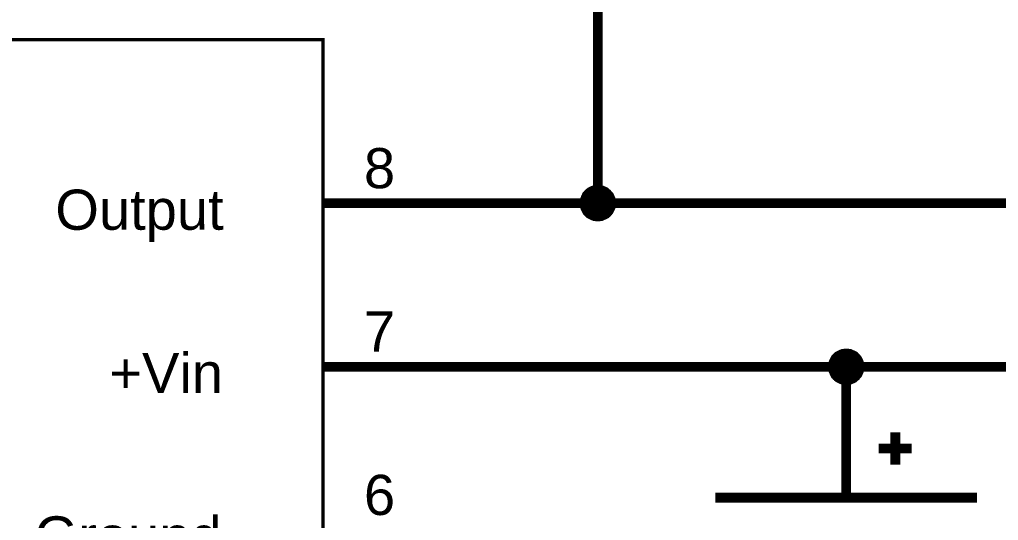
# Model space of a CAD drawing. Header units: millimetres. Extents: x 0 to 594, y 0 to 420.
# Drawn here: x 292.5 to 322.44, y 207.7 to 223.01 of the extents above; entities that cross this region are included whole.
import ezdxf

# ---------------------------------------------------------------- set-up
doc = ezdxf.new("R2010")
doc.units = ezdxf.units.MM
doc.layers.add('Sheet', color=255, linetype='Continuous')
doc.styles.get("Standard").update_dxf_attribs({"font": 'arial.ttf'})

msp = doc.modelspace()

# ---------------------------------------------------------------- linework, layer by layer
at = {"layer": 'Sheet', "color": 0}
for points, const_width in [([(310.186, 217.398), (310.186, 231.495), (297.381, 231.495)], 0.3), ([(309.678, 217.398), (309.678, 217.419), (309.678, 217.451), (309.689, 217.472), (309.689, 217.504), (309.689, 217.525), (309.7, 217.546), (309.71, 217.567), (309.721, 217.588), (309.731, 217.62), (309.742, 217.641), (309.752, 217.663), (309.763, 217.684), (309.774, 217.705), (309.795, 217.715), (309.805, 217.737), (309.827, 217.758), (309.848, 217.768), (309.858, 217.79), (309.879, 217.8), (309.901, 217.821), (309.922, 217.832), (309.943, 217.842), (309.964, 217.853), (309.985, 217.864), (310.006, 217.874), (310.038, 217.885), (310.059, 217.885), (310.081, 217.895), (310.112, 217.895), (310.133, 217.906), (310.155, 217.906), (310.186, 217.906)], 0.0991), ([(309.678, 217.398), (309.678, 217.419), (309.678, 217.451), (309.689, 217.472), (309.689, 217.504), (309.689, 217.525), (309.7, 217.546), (309.71, 217.567), (309.721, 217.588), (309.731, 217.62), (309.742, 217.641), (309.752, 217.663), (309.763, 217.684), (309.774, 217.705), (309.795, 217.715), (309.805, 217.737), (309.827, 217.758), (309.848, 217.768), (309.858, 217.79), (309.879, 217.8), (309.901, 217.821), (309.922, 217.832), (309.943, 217.842), (309.964, 217.853), (309.985, 217.864), (310.006, 217.874), (310.038, 217.885), (310.059, 217.885), (310.081, 217.895), (310.112, 217.895), (310.133, 217.906), (310.155, 217.906), (310.186, 217.906)], 0.0991), ([(309.678, 217.398), (309.678, 217.419), (309.678, 217.451), (309.689, 217.472), (309.689, 217.504), (309.689, 217.525), (309.7, 217.546), (309.71, 217.567), (309.721, 217.588), (309.731, 217.62), (309.742, 217.641), (309.752, 217.663), (309.763, 217.684), (309.774, 217.705), (309.795, 217.715), (309.805, 217.737), (309.827, 217.758), (309.848, 217.768), (309.858, 217.79), (309.879, 217.8), (309.901, 217.821), (309.922, 217.832), (309.943, 217.842), (309.964, 217.853), (309.985, 217.864), (310.006, 217.874), (310.038, 217.885), (310.059, 217.885), (310.081, 217.895), (310.112, 217.895), (310.133, 217.906), (310.155, 217.906), (310.186, 217.906)], 0.0991), ([(309.678, 217.398), (309.678, 217.419), (309.678, 217.451), (309.689, 217.472), (309.689, 217.504), (309.689, 217.525), (309.7, 217.546), (309.71, 217.567), (309.721, 217.588), (309.731, 217.62), (309.742, 217.641), (309.752, 217.663), (309.763, 217.684), (309.774, 217.705), (309.795, 217.715), (309.805, 217.737), (309.827, 217.758), (309.848, 217.768), (309.858, 217.79), (309.879, 217.8), (309.901, 217.821), (309.922, 217.832), (309.943, 217.842), (309.964, 217.853), (309.985, 217.864), (310.006, 217.874), (310.038, 217.885), (310.059, 217.885), (310.081, 217.895), (310.112, 217.895), (310.133, 217.906), (310.155, 217.906), (310.186, 217.906)], 0.0991), ([(309.678, 217.398), (309.678, 217.419), (309.678, 217.451), (309.689, 217.472), (309.689, 217.504), (309.689, 217.525), (309.7, 217.546), (309.71, 217.567), (309.721, 217.588), (309.731, 217.62), (309.742, 217.641), (309.752, 217.663), (309.763, 217.684), (309.774, 217.705), (309.795, 217.715), (309.805, 217.737), (309.827, 217.758), (309.848, 217.768), (309.858, 217.79), (309.879, 217.8), (309.901, 217.821), (309.922, 217.832), (309.943, 217.842), (309.964, 217.853), (309.985, 217.864), (310.006, 217.874), (310.038, 217.885), (310.059, 217.885), (310.081, 217.895), (310.112, 217.895), (310.133, 217.906), (310.155, 217.906), (310.186, 217.906)], 0.0991), ([(309.678, 217.398), (309.678, 217.419), (309.678, 217.451), (309.689, 217.472), (309.689, 217.504), (309.689, 217.525), (309.7, 217.546), (309.71, 217.567), (309.721, 217.588), (309.731, 217.62), (309.742, 217.641), (309.752, 217.663), (309.763, 217.684), (309.774, 217.705), (309.795, 217.715), (309.805, 217.737), (309.827, 217.758), (309.848, 217.768), (309.858, 217.79), (309.879, 217.8), (309.901, 217.821), (309.922, 217.832), (309.943, 217.842), (309.964, 217.853), (309.985, 217.864), (310.006, 217.874), (310.038, 217.885), (310.059, 217.885), (310.081, 217.895), (310.112, 217.895), (310.133, 217.906), (310.155, 217.906), (310.186, 217.906)], 0.0991), ([(309.678, 217.398), (309.678, 217.419), (309.678, 217.451), (309.689, 217.472), (309.689, 217.504), (309.689, 217.525), (309.7, 217.546), (309.71, 217.567), (309.721, 217.588), (309.731, 217.62), (309.742, 217.641), (309.752, 217.663), (309.763, 217.684), (309.774, 217.705), (309.795, 217.715), (309.805, 217.737), (309.827, 217.758), (309.848, 217.768), (309.858, 217.79), (309.879, 217.8), (309.901, 217.821), (309.922, 217.832), (309.943, 217.842), (309.964, 217.853), (309.985, 217.864), (310.006, 217.874), (310.038, 217.885), (310.059, 217.885), (310.081, 217.895), (310.112, 217.895), (310.133, 217.906), (310.155, 217.906), (310.186, 217.906)], 0.0991), ([(309.678, 217.398), (309.678, 217.419), (309.678, 217.451), (309.689, 217.472), (309.689, 217.504), (309.689, 217.525), (309.7, 217.546), (309.71, 217.567), (309.721, 217.588), (309.731, 217.62), (309.742, 217.641), (309.752, 217.663), (309.763, 217.684), (309.774, 217.705), (309.795, 217.715), (309.805, 217.737), (309.827, 217.758), (309.848, 217.768), (309.858, 217.79), (309.879, 217.8), (309.901, 217.821), (309.922, 217.832), (309.943, 217.842), (309.964, 217.853), (309.985, 217.864), (310.006, 217.874), (310.038, 217.885), (310.059, 217.885), (310.081, 217.895), (310.112, 217.895), (310.133, 217.906), (310.155, 217.906), (310.186, 217.906)], 0.0991), ([(310.186, 217.906), (310.186, 217.906)], 0.0991), ([(310.186, 217.906), (310.208, 217.906), (310.239, 217.906), (310.26, 217.895), (310.292, 217.895), (310.313, 217.885), (310.335, 217.885), (310.356, 217.874), (310.377, 217.864), (310.409, 217.853), (310.43, 217.842), (310.451, 217.832), (310.472, 217.821), (310.493, 217.8), (310.504, 217.79), (310.525, 217.768), (310.546, 217.758), (310.557, 217.737), (310.578, 217.715), (310.589, 217.705), (310.61, 217.684), (310.62, 217.663), (310.631, 217.641), (310.641, 217.62), (310.652, 217.588), (310.663, 217.567), (310.673, 217.546), (310.673, 217.525), (310.684, 217.504), (310.684, 217.472), (310.694, 217.451), (310.694, 217.419), (310.694, 217.398)], 0.0991), ([(310.186, 217.906), (310.186, 217.906)], 0.0991), ([(310.186, 217.906), (310.208, 217.906), (310.239, 217.906), (310.26, 217.895), (310.292, 217.895), (310.313, 217.885), (310.335, 217.885), (310.356, 217.874), (310.377, 217.864), (310.409, 217.853), (310.43, 217.842), (310.451, 217.832), (310.472, 217.821), (310.493, 217.8), (310.504, 217.79), (310.525, 217.768), (310.546, 217.758), (310.557, 217.737), (310.578, 217.715), (310.589, 217.705), (310.61, 217.684), (310.62, 217.663), (310.631, 217.641), (310.641, 217.62), (310.652, 217.588), (310.663, 217.567), (310.673, 217.546), (310.673, 217.525), (310.684, 217.504), (310.684, 217.472), (310.694, 217.451), (310.694, 217.419), (310.694, 217.398)], 0.0991), ([(310.186, 217.906), (310.186, 217.906)], 0.0991), ([(310.186, 217.906), (310.208, 217.906), (310.239, 217.906), (310.26, 217.895), (310.292, 217.895), (310.313, 217.885), (310.335, 217.885), (310.356, 217.874), (310.377, 217.864), (310.409, 217.853), (310.43, 217.842), (310.451, 217.832), (310.472, 217.821), (310.493, 217.8), (310.504, 217.79), (310.525, 217.768), (310.546, 217.758), (310.557, 217.737), (310.578, 217.715), (310.589, 217.705), (310.61, 217.684), (310.62, 217.663), (310.631, 217.641), (310.641, 217.62), (310.652, 217.588), (310.663, 217.567), (310.673, 217.546), (310.673, 217.525), (310.684, 217.504), (310.684, 217.472), (310.694, 217.451), (310.694, 217.419), (310.694, 217.398)], 0.0991), ([(310.186, 217.906), (310.186, 217.906)], 0.0991), ([(310.186, 217.906), (310.208, 217.906), (310.239, 217.906), (310.26, 217.895), (310.292, 217.895), (310.313, 217.885), (310.335, 217.885), (310.356, 217.874), (310.377, 217.864), (310.409, 217.853), (310.43, 217.842), (310.451, 217.832), (310.472, 217.821), (310.493, 217.8), (310.504, 217.79), (310.525, 217.768), (310.546, 217.758), (310.557, 217.737), (310.578, 217.715), (310.589, 217.705), (310.61, 217.684), (310.62, 217.663), (310.631, 217.641), (310.641, 217.62), (310.652, 217.588), (310.663, 217.567), (310.673, 217.546), (310.673, 217.525), (310.684, 217.504), (310.684, 217.472), (310.694, 217.451), (310.694, 217.419), (310.694, 217.398)], 0.0991), ([(310.186, 217.906), (310.186, 217.906)], 0.0991), ([(310.186, 217.906), (310.208, 217.906), (310.239, 217.906), (310.26, 217.895), (310.292, 217.895), (310.313, 217.885), (310.335, 217.885), (310.356, 217.874), (310.377, 217.864), (310.409, 217.853), (310.43, 217.842), (310.451, 217.832), (310.472, 217.821), (310.493, 217.8), (310.504, 217.79), (310.525, 217.768), (310.546, 217.758), (310.557, 217.737), (310.578, 217.715), (310.589, 217.705), (310.61, 217.684), (310.62, 217.663), (310.631, 217.641), (310.641, 217.62), (310.652, 217.588), (310.663, 217.567), (310.673, 217.546), (310.673, 217.525), (310.684, 217.504), (310.684, 217.472), (310.694, 217.451), (310.694, 217.419), (310.694, 217.398)], 0.0991), ([(310.186, 217.906), (310.186, 217.906)], 0.0991), ([(310.186, 217.906), (310.208, 217.906), (310.239, 217.906), (310.26, 217.895), (310.292, 217.895), (310.313, 217.885), (310.335, 217.885), (310.356, 217.874), (310.377, 217.864), (310.409, 217.853), (310.43, 217.842), (310.451, 217.832), (310.472, 217.821), (310.493, 217.8), (310.504, 217.79), (310.525, 217.768), (310.546, 217.758), (310.557, 217.737), (310.578, 217.715), (310.589, 217.705), (310.61, 217.684), (310.62, 217.663), (310.631, 217.641), (310.641, 217.62), (310.652, 217.588), (310.663, 217.567), (310.673, 217.546), (310.673, 217.525), (310.684, 217.504), (310.684, 217.472), (310.694, 217.451), (310.694, 217.419), (310.694, 217.398)], 0.0991), ([(310.186, 217.906), (310.186, 217.906)], 0.0991), ([(310.186, 217.906), (310.208, 217.906), (310.239, 217.906), (310.26, 217.895), (310.292, 217.895), (310.313, 217.885), (310.335, 217.885), (310.356, 217.874), (310.377, 217.864), (310.409, 217.853), (310.43, 217.842), (310.451, 217.832), (310.472, 217.821), (310.493, 217.8), (310.504, 217.79), (310.525, 217.768), (310.546, 217.758), (310.557, 217.737), (310.578, 217.715), (310.589, 217.705), (310.61, 217.684), (310.62, 217.663), (310.631, 217.641), (310.641, 217.62), (310.652, 217.588), (310.663, 217.567), (310.673, 217.546), (310.673, 217.525), (310.684, 217.504), (310.684, 217.472), (310.694, 217.451), (310.694, 217.419), (310.694, 217.398)], 0.0991), ([(310.186, 217.906), (310.186, 217.906)], 0.0991), ([(310.186, 217.906), (310.208, 217.906), (310.239, 217.906), (310.26, 217.895), (310.292, 217.895), (310.313, 217.885), (310.335, 217.885), (310.356, 217.874), (310.377, 217.864), (310.409, 217.853), (310.43, 217.842), (310.451, 217.832), (310.472, 217.821), (310.493, 217.8), (310.504, 217.79), (310.525, 217.768), (310.546, 217.758), (310.557, 217.737), (310.578, 217.715), (310.589, 217.705), (310.61, 217.684), (310.62, 217.663), (310.631, 217.641), (310.641, 217.62), (310.652, 217.588), (310.663, 217.567), (310.673, 217.546), (310.673, 217.525), (310.684, 217.504), (310.684, 217.472), (310.694, 217.451), (310.694, 217.419), (310.694, 217.398)], 0.0991), ([(301.783, 217.398), (306.779, 217.398)], 0.3), ([(306.779, 217.398), (310.186, 217.398), (323.785, 217.398)], 0.3), ([(310.186, 216.89), (310.155, 216.89), (310.133, 216.89), (310.112, 216.901), (310.081, 216.901), (310.059, 216.901), (310.038, 216.911), (310.006, 216.922), (309.985, 216.932), (309.964, 216.943), (309.943, 216.953), (309.922, 216.964), (309.901, 216.975), (309.879, 216.985), (309.858, 217.006), (309.848, 217.017), (309.827, 217.038), (309.805, 217.059), (309.795, 217.07), (309.774, 217.091), (309.763, 217.112), (309.752, 217.133), (309.742, 217.155), (309.731, 217.176), (309.721, 217.197), (309.71, 217.218), (309.7, 217.25), (309.689, 217.271), (309.689, 217.292), (309.689, 217.324), (309.678, 217.345), (309.678, 217.366), (309.678, 217.398)], 0.0991), ([(309.678, 217.398), (309.678, 217.398)], 0.0991), ([(310.186, 216.89), (310.155, 216.89), (310.133, 216.89), (310.112, 216.901), (310.081, 216.901), (310.059, 216.901), (310.038, 216.911), (310.006, 216.922), (309.985, 216.932), (309.964, 216.943), (309.943, 216.953), (309.922, 216.964), (309.901, 216.975), (309.879, 216.985), (309.858, 217.006), (309.848, 217.017), (309.827, 217.038), (309.805, 217.059), (309.795, 217.07), (309.774, 217.091), (309.763, 217.112), (309.752, 217.133), (309.742, 217.155), (309.731, 217.176), (309.721, 217.197), (309.71, 217.218), (309.7, 217.25), (309.689, 217.271), (309.689, 217.292), (309.689, 217.324), (309.678, 217.345), (309.678, 217.366), (309.678, 217.398)], 0.0991), ([(309.678, 217.398), (309.678, 217.398)], 0.0991), ([(310.186, 216.89), (310.155, 216.89), (310.133, 216.89), (310.112, 216.901), (310.081, 216.901), (310.059, 216.901), (310.038, 216.911), (310.006, 216.922), (309.985, 216.932), (309.964, 216.943), (309.943, 216.953), (309.922, 216.964), (309.901, 216.975), (309.879, 216.985), (309.858, 217.006), (309.848, 217.017), (309.827, 217.038), (309.805, 217.059), (309.795, 217.07), (309.774, 217.091), (309.763, 217.112), (309.752, 217.133), (309.742, 217.155), (309.731, 217.176), (309.721, 217.197), (309.71, 217.218), (309.7, 217.25), (309.689, 217.271), (309.689, 217.292), (309.689, 217.324), (309.678, 217.345), (309.678, 217.366), (309.678, 217.398)], 0.0991), ([(309.678, 217.398), (309.678, 217.398)], 0.0991), ([(310.186, 216.89), (310.155, 216.89), (310.133, 216.89), (310.112, 216.901), (310.081, 216.901), (310.059, 216.901), (310.038, 216.911), (310.006, 216.922), (309.985, 216.932), (309.964, 216.943), (309.943, 216.953), (309.922, 216.964), (309.901, 216.975), (309.879, 216.985), (309.858, 217.006), (309.848, 217.017), (309.827, 217.038), (309.805, 217.059), (309.795, 217.07), (309.774, 217.091), (309.763, 217.112), (309.752, 217.133), (309.742, 217.155), (309.731, 217.176), (309.721, 217.197), (309.71, 217.218), (309.7, 217.25), (309.689, 217.271), (309.689, 217.292), (309.689, 217.324), (309.678, 217.345), (309.678, 217.366), (309.678, 217.398)], 0.0991), ([(309.678, 217.398), (309.678, 217.398)], 0.0991), ([(310.186, 216.89), (310.155, 216.89), (310.133, 216.89), (310.112, 216.901), (310.081, 216.901), (310.059, 216.901), (310.038, 216.911), (310.006, 216.922), (309.985, 216.932), (309.964, 216.943), (309.943, 216.953), (309.922, 216.964), (309.901, 216.975), (309.879, 216.985), (309.858, 217.006), (309.848, 217.017), (309.827, 217.038), (309.805, 217.059), (309.795, 217.07), (309.774, 217.091), (309.763, 217.112), (309.752, 217.133), (309.742, 217.155), (309.731, 217.176), (309.721, 217.197), (309.71, 217.218), (309.7, 217.25), (309.689, 217.271), (309.689, 217.292), (309.689, 217.324), (309.678, 217.345), (309.678, 217.366), (309.678, 217.398)], 0.0991), ([(309.678, 217.398), (309.678, 217.398)], 0.0991), ([(310.186, 216.89), (310.155, 216.89), (310.133, 216.89), (310.112, 216.901), (310.081, 216.901), (310.059, 216.901), (310.038, 216.911), (310.006, 216.922), (309.985, 216.932), (309.964, 216.943), (309.943, 216.953), (309.922, 216.964), (309.901, 216.975), (309.879, 216.985), (309.858, 217.006), (309.848, 217.017), (309.827, 217.038), (309.805, 217.059), (309.795, 217.07), (309.774, 217.091), (309.763, 217.112), (309.752, 217.133), (309.742, 217.155), (309.731, 217.176), (309.721, 217.197), (309.71, 217.218), (309.7, 217.25), (309.689, 217.271), (309.689, 217.292), (309.689, 217.324), (309.678, 217.345), (309.678, 217.366), (309.678, 217.398)], 0.0991), ([(309.678, 217.398), (309.678, 217.398)], 0.0991), ([(310.186, 216.89), (310.155, 216.89), (310.133, 216.89), (310.112, 216.901), (310.081, 216.901), (310.059, 216.901), (310.038, 216.911), (310.006, 216.922), (309.985, 216.932), (309.964, 216.943), (309.943, 216.953), (309.922, 216.964), (309.901, 216.975), (309.879, 216.985), (309.858, 217.006), (309.848, 217.017), (309.827, 217.038), (309.805, 217.059), (309.795, 217.07), (309.774, 217.091), (309.763, 217.112), (309.752, 217.133), (309.742, 217.155), (309.731, 217.176), (309.721, 217.197), (309.71, 217.218), (309.7, 217.25), (309.689, 217.271), (309.689, 217.292), (309.689, 217.324), (309.678, 217.345), (309.678, 217.366), (309.678, 217.398)], 0.0991), ([(309.678, 217.398), (309.678, 217.398)], 0.0991), ([(310.186, 216.89), (310.155, 216.89), (310.133, 216.89), (310.112, 216.901), (310.081, 216.901), (310.059, 216.901), (310.038, 216.911), (310.006, 216.922), (309.985, 216.932), (309.964, 216.943), (309.943, 216.953), (309.922, 216.964), (309.901, 216.975), (309.879, 216.985), (309.858, 217.006), (309.848, 217.017), (309.827, 217.038), (309.805, 217.059), (309.795, 217.07), (309.774, 217.091), (309.763, 217.112), (309.752, 217.133), (309.742, 217.155), (309.731, 217.176), (309.721, 217.197), (309.71, 217.218), (309.7, 217.25), (309.689, 217.271), (309.689, 217.292), (309.689, 217.324), (309.678, 217.345), (309.678, 217.366), (309.678, 217.398)], 0.0991), ([(309.678, 217.398), (309.678, 217.398)], 0.0991), ([(310.694, 217.398), (310.694, 217.366), (310.694, 217.345), (310.684, 217.324), (310.684, 217.292), (310.673, 217.271), (310.673, 217.25), (310.663, 217.218), (310.652, 217.197), (310.641, 217.176), (310.631, 217.155), (310.62, 217.133), (310.61, 217.112), (310.589, 217.091), (310.578, 217.07), (310.557, 217.059), (310.546, 217.038), (310.525, 217.017), (310.504, 217.006), (310.493, 216.985), (310.472, 216.975), (310.451, 216.964), (310.43, 216.953), (310.409, 216.943), (310.377, 216.932), (310.356, 216.922), (310.335, 216.911), (310.313, 216.901), (310.292, 216.901), (310.26, 216.901), (310.239, 216.89), (310.208, 216.89), (310.186, 216.89)], 0.0991), ([(310.694, 217.398), (310.694, 217.366), (310.694, 217.345), (310.684, 217.324), (310.684, 217.292), (310.673, 217.271), (310.673, 217.25), (310.663, 217.218), (310.652, 217.197), (310.641, 217.176), (310.631, 217.155), (310.62, 217.133), (310.61, 217.112), (310.589, 217.091), (310.578, 217.07), (310.557, 217.059), (310.546, 217.038), (310.525, 217.017), (310.504, 217.006), (310.493, 216.985), (310.472, 216.975), (310.451, 216.964), (310.43, 216.953), (310.409, 216.943), (310.377, 216.932), (310.356, 216.922), (310.335, 216.911), (310.313, 216.901), (310.292, 216.901), (310.26, 216.901), (310.239, 216.89), (310.208, 216.89), (310.186, 216.89)], 0.0991), ([(310.694, 217.398), (310.694, 217.366), (310.694, 217.345), (310.684, 217.324), (310.684, 217.292), (310.673, 217.271), (310.673, 217.25), (310.663, 217.218), (310.652, 217.197), (310.641, 217.176), (310.631, 217.155), (310.62, 217.133), (310.61, 217.112), (310.589, 217.091), (310.578, 217.07), (310.557, 217.059), (310.546, 217.038), (310.525, 217.017), (310.504, 217.006), (310.493, 216.985), (310.472, 216.975), (310.451, 216.964), (310.43, 216.953), (310.409, 216.943), (310.377, 216.932), (310.356, 216.922), (310.335, 216.911), (310.313, 216.901), (310.292, 216.901), (310.26, 216.901), (310.239, 216.89), (310.208, 216.89), (310.186, 216.89)], 0.0991), ([(310.694, 217.398), (310.694, 217.366), (310.694, 217.345), (310.684, 217.324), (310.684, 217.292), (310.673, 217.271), (310.673, 217.25), (310.663, 217.218), (310.652, 217.197), (310.641, 217.176), (310.631, 217.155), (310.62, 217.133), (310.61, 217.112), (310.589, 217.091), (310.578, 217.07), (310.557, 217.059), (310.546, 217.038), (310.525, 217.017), (310.504, 217.006), (310.493, 216.985), (310.472, 216.975), (310.451, 216.964), (310.43, 216.953), (310.409, 216.943), (310.377, 216.932), (310.356, 216.922), (310.335, 216.911), (310.313, 216.901), (310.292, 216.901), (310.26, 216.901), (310.239, 216.89), (310.208, 216.89), (310.186, 216.89)], 0.0991), ([(310.694, 217.398), (310.694, 217.366), (310.694, 217.345), (310.684, 217.324), (310.684, 217.292), (310.673, 217.271), (310.673, 217.25), (310.663, 217.218), (310.652, 217.197), (310.641, 217.176), (310.631, 217.155), (310.62, 217.133), (310.61, 217.112), (310.589, 217.091), (310.578, 217.07), (310.557, 217.059), (310.546, 217.038), (310.525, 217.017), (310.504, 217.006), (310.493, 216.985), (310.472, 216.975), (310.451, 216.964), (310.43, 216.953), (310.409, 216.943), (310.377, 216.932), (310.356, 216.922), (310.335, 216.911), (310.313, 216.901), (310.292, 216.901), (310.26, 216.901), (310.239, 216.89), (310.208, 216.89), (310.186, 216.89)], 0.0991), ([(310.694, 217.398), (310.694, 217.366), (310.694, 217.345), (310.684, 217.324), (310.684, 217.292), (310.673, 217.271), (310.673, 217.25), (310.663, 217.218), (310.652, 217.197), (310.641, 217.176), (310.631, 217.155), (310.62, 217.133), (310.61, 217.112), (310.589, 217.091), (310.578, 217.07), (310.557, 217.059), (310.546, 217.038), (310.525, 217.017), (310.504, 217.006), (310.493, 216.985), (310.472, 216.975), (310.451, 216.964), (310.43, 216.953), (310.409, 216.943), (310.377, 216.932), (310.356, 216.922), (310.335, 216.911), (310.313, 216.901), (310.292, 216.901), (310.26, 216.901), (310.239, 216.89), (310.208, 216.89), (310.186, 216.89)], 0.0991), ([(310.694, 217.398), (310.694, 217.366), (310.694, 217.345), (310.684, 217.324), (310.684, 217.292), (310.673, 217.271), (310.673, 217.25), (310.663, 217.218), (310.652, 217.197), (310.641, 217.176), (310.631, 217.155), (310.62, 217.133), (310.61, 217.112), (310.589, 217.091), (310.578, 217.07), (310.557, 217.059), (310.546, 217.038), (310.525, 217.017), (310.504, 217.006), (310.493, 216.985), (310.472, 216.975), (310.451, 216.964), (310.43, 216.953), (310.409, 216.943), (310.377, 216.932), (310.356, 216.922), (310.335, 216.911), (310.313, 216.901), (310.292, 216.901), (310.26, 216.901), (310.239, 216.89), (310.208, 216.89), (310.186, 216.89)], 0.0991), ([(310.694, 217.398), (310.694, 217.366), (310.694, 217.345), (310.684, 217.324), (310.684, 217.292), (310.673, 217.271), (310.673, 217.25), (310.663, 217.218), (310.652, 217.197), (310.641, 217.176), (310.631, 217.155), (310.62, 217.133), (310.61, 217.112), (310.589, 217.091), (310.578, 217.07), (310.557, 217.059), (310.546, 217.038), (310.525, 217.017), (310.504, 217.006), (310.493, 216.985), (310.472, 216.975), (310.451, 216.964), (310.43, 216.953), (310.409, 216.943), (310.377, 216.932), (310.356, 216.922), (310.335, 216.911), (310.313, 216.901), (310.292, 216.901), (310.26, 216.901), (310.239, 216.89), (310.208, 216.89), (310.186, 216.89)], 0.0991), ([(310.694, 217.398), (310.694, 217.398), (310.694, 217.398), (310.694, 217.398), (310.694, 217.398), (310.694, 217.398), (310.694, 217.398), (310.694, 217.398), (310.694, 217.398), (310.694, 217.398), (310.694, 217.398), (310.694, 217.398), (310.694, 217.398), (310.694, 217.398), (310.694, 217.398), (310.694, 217.398), (310.694, 217.398), (310.694, 217.398), (310.694, 217.398), (310.694, 217.398), (310.694, 217.398), (310.694, 217.398), (310.694, 217.398), (310.694, 217.398), (310.694, 217.398), (310.694, 217.398), (310.694, 217.398), (310.694, 217.398), (310.694, 217.398), (310.694, 217.398), (310.694, 217.398), (310.694, 217.398), (310.694, 217.398)], 0.0991), ([(310.694, 217.398), (310.694, 217.398)], 0.0991), ([(310.694, 217.398), (310.694, 217.398), (310.694, 217.398), (310.694, 217.398), (310.694, 217.398), (310.694, 217.398), (310.694, 217.398), (310.694, 217.398), (310.694, 217.398), (310.694, 217.398), (310.694, 217.398), (310.694, 217.398), (310.694, 217.398), (310.694, 217.398), (310.694, 217.398), (310.694, 217.398), (310.694, 217.398), (310.694, 217.398), (310.694, 217.398), (310.694, 217.398), (310.694, 217.398), (310.694, 217.398), (310.694, 217.398), (310.694, 217.398), (310.694, 217.398), (310.694, 217.398), (310.694, 217.398), (310.694, 217.398), (310.694, 217.398), (310.694, 217.398), (310.694, 217.398), (310.694, 217.398), (310.694, 217.398)], 0.0991), ([(310.694, 217.398), (310.694, 217.398)], 0.0991), ([(310.694, 217.398), (310.694, 217.398), (310.694, 217.398), (310.694, 217.398), (310.694, 217.398), (310.694, 217.398), (310.694, 217.398), (310.694, 217.398), (310.694, 217.398), (310.694, 217.398), (310.694, 217.398), (310.694, 217.398), (310.694, 217.398), (310.694, 217.398), (310.694, 217.398), (310.694, 217.398), (310.694, 217.398), (310.694, 217.398), (310.694, 217.398), (310.694, 217.398), (310.694, 217.398), (310.694, 217.398), (310.694, 217.398), (310.694, 217.398), (310.694, 217.398), (310.694, 217.398), (310.694, 217.398), (310.694, 217.398), (310.694, 217.398), (310.694, 217.398), (310.694, 217.398), (310.694, 217.398), (310.694, 217.398)], 0.0991), ([(310.694, 217.398), (310.694, 217.398)], 0.0991), ([(310.694, 217.398), (310.694, 217.398), (310.694, 217.398), (310.694, 217.398), (310.694, 217.398), (310.694, 217.398), (310.694, 217.398), (310.694, 217.398), (310.694, 217.398), (310.694, 217.398), (310.694, 217.398), (310.694, 217.398), (310.694, 217.398), (310.694, 217.398), (310.694, 217.398), (310.694, 217.398), (310.694, 217.398), (310.694, 217.398), (310.694, 217.398), (310.694, 217.398), (310.694, 217.398), (310.694, 217.398), (310.694, 217.398), (310.694, 217.398), (310.694, 217.398), (310.694, 217.398), (310.694, 217.398), (310.694, 217.398), (310.694, 217.398), (310.694, 217.398), (310.694, 217.398), (310.694, 217.398), (310.694, 217.398)], 0.0991), ([(310.694, 217.398), (310.694, 217.398)], 0.0991), ([(310.694, 217.398), (310.694, 217.398), (310.694, 217.398), (310.694, 217.398), (310.694, 217.398), (310.694, 217.398), (310.694, 217.398), (310.694, 217.398), (310.694, 217.398), (310.694, 217.398), (310.694, 217.398), (310.694, 217.398), (310.694, 217.398), (310.694, 217.398), (310.694, 217.398), (310.694, 217.398), (310.694, 217.398), (310.694, 217.398), (310.694, 217.398), (310.694, 217.398), (310.694, 217.398), (310.694, 217.398), (310.694, 217.398), (310.694, 217.398), (310.694, 217.398), (310.694, 217.398), (310.694, 217.398), (310.694, 217.398), (310.694, 217.398), (310.694, 217.398), (310.694, 217.398), (310.694, 217.398), (310.694, 217.398)], 0.0991), ([(310.694, 217.398), (310.694, 217.398)], 0.0991), ([(310.694, 217.398), (310.694, 217.398), (310.694, 217.398), (310.694, 217.398), (310.694, 217.398), (310.694, 217.398), (310.694, 217.398), (310.694, 217.398), (310.694, 217.398), (310.694, 217.398), (310.694, 217.398), (310.694, 217.398), (310.694, 217.398), (310.694, 217.398), (310.694, 217.398), (310.694, 217.398), (310.694, 217.398), (310.694, 217.398), (310.694, 217.398), (310.694, 217.398), (310.694, 217.398), (310.694, 217.398), (310.694, 217.398), (310.694, 217.398), (310.694, 217.398), (310.694, 217.398), (310.694, 217.398), (310.694, 217.398), (310.694, 217.398), (310.694, 217.398), (310.694, 217.398), (310.694, 217.398), (310.694, 217.398)], 0.0991), ([(310.694, 217.398), (310.694, 217.398)], 0.0991), ([(310.694, 217.398), (310.694, 217.398), (310.694, 217.398), (310.694, 217.398), (310.694, 217.398), (310.694, 217.398), (310.694, 217.398), (310.694, 217.398), (310.694, 217.398), (310.694, 217.398), (310.694, 217.398), (310.694, 217.398), (310.694, 217.398), (310.694, 217.398), (310.694, 217.398), (310.694, 217.398), (310.694, 217.398), (310.694, 217.398), (310.694, 217.398), (310.694, 217.398), (310.694, 217.398), (310.694, 217.398), (310.694, 217.398), (310.694, 217.398), (310.694, 217.398), (310.694, 217.398), (310.694, 217.398), (310.694, 217.398), (310.694, 217.398), (310.694, 217.398), (310.694, 217.398), (310.694, 217.398), (310.694, 217.398)], 0.0991), ([(310.694, 217.398), (310.694, 217.398)], 0.0991), ([(310.694, 217.398), (310.694, 217.398), (310.694, 217.398), (310.694, 217.398), (310.694, 217.398), (310.694, 217.398), (310.694, 217.398), (310.694, 217.398), (310.694, 217.398), (310.694, 217.398), (310.694, 217.398), (310.694, 217.398), (310.694, 217.398), (310.694, 217.398), (310.694, 217.398), (310.694, 217.398), (310.694, 217.398), (310.694, 217.398), (310.694, 217.398), (310.694, 217.398), (310.694, 217.398), (310.694, 217.398), (310.694, 217.398), (310.694, 217.398), (310.694, 217.398), (310.694, 217.398), (310.694, 217.398), (310.694, 217.398), (310.694, 217.398), (310.694, 217.398), (310.694, 217.398), (310.694, 217.398), (310.694, 217.398)], 0.0991), ([(310.694, 217.398), (310.694, 217.398)], 0.0991), ([(317.277, 212.392), (317.277, 212.424), (317.277, 212.445), (317.288, 212.466), (317.288, 212.498), (317.288, 212.519), (317.298, 212.54), (317.309, 212.572), (317.319, 212.593), (317.33, 212.614), (317.34, 212.635), (317.351, 212.656), (317.362, 212.678), (317.372, 212.699), (317.393, 212.72), (317.404, 212.731), (317.425, 212.752), (317.446, 212.773), (317.457, 212.783), (317.478, 212.805), (317.499, 212.815), (317.52, 212.826), (317.542, 212.836), (317.563, 212.847), (317.584, 212.858), (317.605, 212.868), (317.637, 212.879), (317.658, 212.889), (317.679, 212.889), (317.711, 212.889), (317.732, 212.9), (317.753, 212.9), (317.785, 212.9)], 0.0991), ([(317.277, 212.392), (317.277, 212.424), (317.277, 212.445), (317.288, 212.466), (317.288, 212.498), (317.288, 212.519), (317.298, 212.54), (317.309, 212.572), (317.319, 212.593), (317.33, 212.614), (317.34, 212.635), (317.351, 212.656), (317.362, 212.678), (317.372, 212.699), (317.393, 212.72), (317.404, 212.731), (317.425, 212.752), (317.446, 212.773), (317.457, 212.783), (317.478, 212.805), (317.499, 212.815), (317.52, 212.826), (317.542, 212.836), (317.563, 212.847), (317.584, 212.858), (317.605, 212.868), (317.637, 212.879), (317.658, 212.889), (317.679, 212.889), (317.711, 212.889), (317.732, 212.9), (317.753, 212.9), (317.785, 212.9)], 0.0991), ([(317.277, 212.392), (317.277, 212.424), (317.277, 212.445), (317.288, 212.466), (317.288, 212.498), (317.288, 212.519), (317.298, 212.54), (317.309, 212.572), (317.319, 212.593), (317.33, 212.614), (317.34, 212.635), (317.351, 212.656), (317.362, 212.678), (317.372, 212.699), (317.393, 212.72), (317.404, 212.731), (317.425, 212.752), (317.446, 212.773), (317.457, 212.783), (317.478, 212.805), (317.499, 212.815), (317.52, 212.826), (317.542, 212.836), (317.563, 212.847), (317.584, 212.858), (317.605, 212.868), (317.637, 212.879), (317.658, 212.889), (317.679, 212.889), (317.711, 212.889), (317.732, 212.9), (317.753, 212.9), (317.785, 212.9)], 0.0991), ([(317.277, 212.392), (317.277, 212.424), (317.277, 212.445), (317.288, 212.466), (317.288, 212.498), (317.288, 212.519), (317.298, 212.54), (317.309, 212.572), (317.319, 212.593), (317.33, 212.614), (317.34, 212.635), (317.351, 212.656), (317.362, 212.678), (317.372, 212.699), (317.393, 212.72), (317.404, 212.731), (317.425, 212.752), (317.446, 212.773), (317.457, 212.783), (317.478, 212.805), (317.499, 212.815), (317.52, 212.826), (317.542, 212.836), (317.563, 212.847), (317.584, 212.858), (317.605, 212.868), (317.637, 212.879), (317.658, 212.889), (317.679, 212.889), (317.711, 212.889), (317.732, 212.9), (317.753, 212.9), (317.785, 212.9)], 0.0991), ([(317.277, 212.392), (317.277, 212.424), (317.277, 212.445), (317.288, 212.466), (317.288, 212.498), (317.288, 212.519), (317.298, 212.54), (317.309, 212.572), (317.319, 212.593), (317.33, 212.614), (317.34, 212.635), (317.351, 212.656), (317.362, 212.678), (317.372, 212.699), (317.393, 212.72), (317.404, 212.731), (317.425, 212.752), (317.446, 212.773), (317.457, 212.783), (317.478, 212.805), (317.499, 212.815), (317.52, 212.826), (317.542, 212.836), (317.563, 212.847), (317.584, 212.858), (317.605, 212.868), (317.637, 212.879), (317.658, 212.889), (317.679, 212.889), (317.711, 212.889), (317.732, 212.9), (317.753, 212.9), (317.785, 212.9)], 0.0991), ([(317.277, 212.392), (317.277, 212.424), (317.277, 212.445), (317.288, 212.466), (317.288, 212.498), (317.288, 212.519), (317.298, 212.54), (317.309, 212.572), (317.319, 212.593), (317.33, 212.614), (317.34, 212.635), (317.351, 212.656), (317.362, 212.678), (317.372, 212.699), (317.393, 212.72), (317.404, 212.731), (317.425, 212.752), (317.446, 212.773), (317.457, 212.783), (317.478, 212.805), (317.499, 212.815), (317.52, 212.826), (317.542, 212.836), (317.563, 212.847), (317.584, 212.858), (317.605, 212.868), (317.637, 212.879), (317.658, 212.889), (317.679, 212.889), (317.711, 212.889), (317.732, 212.9), (317.753, 212.9), (317.785, 212.9)], 0.0991), ([(317.277, 212.392), (317.277, 212.424), (317.277, 212.445), (317.288, 212.466), (317.288, 212.498), (317.288, 212.519), (317.298, 212.54), (317.309, 212.572), (317.319, 212.593), (317.33, 212.614), (317.34, 212.635), (317.351, 212.656), (317.362, 212.678), (317.372, 212.699), (317.393, 212.72), (317.404, 212.731), (317.425, 212.752), (317.446, 212.773), (317.457, 212.783), (317.478, 212.805), (317.499, 212.815), (317.52, 212.826), (317.542, 212.836), (317.563, 212.847), (317.584, 212.858), (317.605, 212.868), (317.637, 212.879), (317.658, 212.889), (317.679, 212.889), (317.711, 212.889), (317.732, 212.9), (317.753, 212.9), (317.785, 212.9)], 0.0991), ([(317.277, 212.392), (317.277, 212.424), (317.277, 212.445), (317.288, 212.466), (317.288, 212.498), (317.288, 212.519), (317.298, 212.54), (317.309, 212.572), (317.319, 212.593), (317.33, 212.614), (317.34, 212.635), (317.351, 212.656), (317.362, 212.678), (317.372, 212.699), (317.393, 212.72), (317.404, 212.731), (317.425, 212.752), (317.446, 212.773), (317.457, 212.783), (317.478, 212.805), (317.499, 212.815), (317.52, 212.826), (317.542, 212.836), (317.563, 212.847), (317.584, 212.858), (317.605, 212.868), (317.637, 212.879), (317.658, 212.889), (317.679, 212.889), (317.711, 212.889), (317.732, 212.9), (317.753, 212.9), (317.785, 212.9)], 0.0991), ([(317.785, 212.9), (317.785, 212.9)], 0.0991), ([(317.785, 212.9), (317.806, 212.9), (317.838, 212.9), (317.859, 212.889), (317.891, 212.889), (317.912, 212.889), (317.933, 212.879), (317.954, 212.868), (317.975, 212.858), (318.007, 212.847), (318.028, 212.836), (318.049, 212.826), (318.071, 212.815), (318.092, 212.805), (318.102, 212.783), (318.124, 212.773), (318.145, 212.752), (318.155, 212.731), (318.176, 212.72), (318.187, 212.699), (318.208, 212.678), (318.219, 212.656), (318.229, 212.635), (318.24, 212.614), (318.251, 212.593), (318.261, 212.572), (318.272, 212.54), (318.272, 212.519), (318.282, 212.498), (318.282, 212.466), (318.293, 212.445), (318.293, 212.424), (318.293, 212.392)], 0.0991), ([(317.785, 212.9), (317.785, 212.9)], 0.0991), ([(317.785, 212.9), (317.806, 212.9), (317.838, 212.9), (317.859, 212.889), (317.891, 212.889), (317.912, 212.889), (317.933, 212.879), (317.954, 212.868), (317.975, 212.858), (318.007, 212.847), (318.028, 212.836), (318.049, 212.826), (318.071, 212.815), (318.092, 212.805), (318.102, 212.783), (318.124, 212.773), (318.145, 212.752), (318.155, 212.731), (318.176, 212.72), (318.187, 212.699), (318.208, 212.678), (318.219, 212.656), (318.229, 212.635), (318.24, 212.614), (318.251, 212.593), (318.261, 212.572), (318.272, 212.54), (318.272, 212.519), (318.282, 212.498), (318.282, 212.466), (318.293, 212.445), (318.293, 212.424), (318.293, 212.392)], 0.0991), ([(317.785, 212.9), (317.785, 212.9)], 0.0991), ([(317.785, 212.9), (317.806, 212.9), (317.838, 212.9), (317.859, 212.889), (317.891, 212.889), (317.912, 212.889), (317.933, 212.879), (317.954, 212.868), (317.975, 212.858), (318.007, 212.847), (318.028, 212.836), (318.049, 212.826), (318.071, 212.815), (318.092, 212.805), (318.102, 212.783), (318.124, 212.773), (318.145, 212.752), (318.155, 212.731), (318.176, 212.72), (318.187, 212.699), (318.208, 212.678), (318.219, 212.656), (318.229, 212.635), (318.24, 212.614), (318.251, 212.593), (318.261, 212.572), (318.272, 212.54), (318.272, 212.519), (318.282, 212.498), (318.282, 212.466), (318.293, 212.445), (318.293, 212.424), (318.293, 212.392)], 0.0991), ([(317.785, 212.9), (317.785, 212.9)], 0.0991), ([(317.785, 212.9), (317.806, 212.9), (317.838, 212.9), (317.859, 212.889), (317.891, 212.889), (317.912, 212.889), (317.933, 212.879), (317.954, 212.868), (317.975, 212.858), (318.007, 212.847), (318.028, 212.836), (318.049, 212.826), (318.071, 212.815), (318.092, 212.805), (318.102, 212.783), (318.124, 212.773), (318.145, 212.752), (318.155, 212.731), (318.176, 212.72), (318.187, 212.699), (318.208, 212.678), (318.219, 212.656), (318.229, 212.635), (318.24, 212.614), (318.251, 212.593), (318.261, 212.572), (318.272, 212.54), (318.272, 212.519), (318.282, 212.498), (318.282, 212.466), (318.293, 212.445), (318.293, 212.424), (318.293, 212.392)], 0.0991), ([(317.785, 212.9), (317.785, 212.9)], 0.0991), ([(317.785, 212.9), (317.806, 212.9), (317.838, 212.9), (317.859, 212.889), (317.891, 212.889), (317.912, 212.889), (317.933, 212.879), (317.954, 212.868), (317.975, 212.858), (318.007, 212.847), (318.028, 212.836), (318.049, 212.826), (318.071, 212.815), (318.092, 212.805), (318.102, 212.783), (318.124, 212.773), (318.145, 212.752), (318.155, 212.731), (318.176, 212.72), (318.187, 212.699), (318.208, 212.678), (318.219, 212.656), (318.229, 212.635), (318.24, 212.614), (318.251, 212.593), (318.261, 212.572), (318.272, 212.54), (318.272, 212.519), (318.282, 212.498), (318.282, 212.466), (318.293, 212.445), (318.293, 212.424), (318.293, 212.392)], 0.0991), ([(317.785, 212.9), (317.785, 212.9)], 0.0991), ([(317.785, 212.9), (317.806, 212.9), (317.838, 212.9), (317.859, 212.889), (317.891, 212.889), (317.912, 212.889), (317.933, 212.879), (317.954, 212.868), (317.975, 212.858), (318.007, 212.847), (318.028, 212.836), (318.049, 212.826), (318.071, 212.815), (318.092, 212.805), (318.102, 212.783), (318.124, 212.773), (318.145, 212.752), (318.155, 212.731), (318.176, 212.72), (318.187, 212.699), (318.208, 212.678), (318.219, 212.656), (318.229, 212.635), (318.24, 212.614), (318.251, 212.593), (318.261, 212.572), (318.272, 212.54), (318.272, 212.519), (318.282, 212.498), (318.282, 212.466), (318.293, 212.445), (318.293, 212.424), (318.293, 212.392)], 0.0991), ([(317.785, 212.9), (317.785, 212.9)], 0.0991), ([(317.785, 212.9), (317.806, 212.9), (317.838, 212.9), (317.859, 212.889), (317.891, 212.889), (317.912, 212.889), (317.933, 212.879), (317.954, 212.868), (317.975, 212.858), (318.007, 212.847), (318.028, 212.836), (318.049, 212.826), (318.071, 212.815), (318.092, 212.805), (318.102, 212.783), (318.124, 212.773), (318.145, 212.752), (318.155, 212.731), (318.176, 212.72), (318.187, 212.699), (318.208, 212.678), (318.219, 212.656), (318.229, 212.635), (318.24, 212.614), (318.251, 212.593), (318.261, 212.572), (318.272, 212.54), (318.272, 212.519), (318.282, 212.498), (318.282, 212.466), (318.293, 212.445), (318.293, 212.424), (318.293, 212.392)], 0.0991), ([(317.785, 212.9), (317.785, 212.9)], 0.0991), ([(317.785, 212.9), (317.806, 212.9), (317.838, 212.9), (317.859, 212.889), (317.891, 212.889), (317.912, 212.889), (317.933, 212.879), (317.954, 212.868), (317.975, 212.858), (318.007, 212.847), (318.028, 212.836), (318.049, 212.826), (318.071, 212.815), (318.092, 212.805), (318.102, 212.783), (318.124, 212.773), (318.145, 212.752), (318.155, 212.731), (318.176, 212.72), (318.187, 212.699), (318.208, 212.678), (318.219, 212.656), (318.229, 212.635), (318.24, 212.614), (318.251, 212.593), (318.261, 212.572), (318.272, 212.54), (318.272, 212.519), (318.282, 212.498), (318.282, 212.466), (318.293, 212.445), (318.293, 212.424), (318.293, 212.392)], 0.0991), ([(301.783, 212.392), (306.779, 212.392)], 0.3), ([(306.779, 212.392), (306.779, 212.392), (317.785, 212.392), (317.785, 211.397)], 0.3), ([(317.785, 211.884), (317.753, 211.884), (317.732, 211.884), (317.711, 211.894), (317.679, 211.894), (317.658, 211.905), (317.637, 211.905), (317.605, 211.916), (317.584, 211.926), (317.563, 211.937), (317.542, 211.947), (317.52, 211.958), (317.499, 211.969), (317.478, 211.99), (317.457, 212), (317.446, 212.021), (317.425, 212.032), (317.404, 212.053), (317.393, 212.074), (317.372, 212.085), (317.362, 212.106), (317.351, 212.127), (317.34, 212.148), (317.33, 212.17), (317.319, 212.201), (317.309, 212.223), (317.298, 212.244), (317.288, 212.265), (317.288, 212.286), (317.288, 212.318), (317.277, 212.339), (317.277, 212.371), (317.277, 212.392)], 0.0991), ([(317.277, 212.392), (317.277, 212.392)], 0.0991), ([(317.785, 211.884), (317.753, 211.884), (317.732, 211.884), (317.711, 211.894), (317.679, 211.894), (317.658, 211.905), (317.637, 211.905), (317.605, 211.916), (317.584, 211.926), (317.563, 211.937), (317.542, 211.947), (317.52, 211.958), (317.499, 211.969), (317.478, 211.99), (317.457, 212), (317.446, 212.021), (317.425, 212.032), (317.404, 212.053), (317.393, 212.074), (317.372, 212.085), (317.362, 212.106), (317.351, 212.127), (317.34, 212.148), (317.33, 212.17), (317.319, 212.201), (317.309, 212.223), (317.298, 212.244), (317.288, 212.265), (317.288, 212.286), (317.288, 212.318), (317.277, 212.339), (317.277, 212.371), (317.277, 212.392)], 0.0991), ([(317.277, 212.392), (317.277, 212.392)], 0.0991), ([(317.785, 211.884), (317.753, 211.884), (317.732, 211.884), (317.711, 211.894), (317.679, 211.894), (317.658, 211.905), (317.637, 211.905), (317.605, 211.916), (317.584, 211.926), (317.563, 211.937), (317.542, 211.947), (317.52, 211.958), (317.499, 211.969), (317.478, 211.99), (317.457, 212), (317.446, 212.021), (317.425, 212.032), (317.404, 212.053), (317.393, 212.074), (317.372, 212.085), (317.362, 212.106), (317.351, 212.127), (317.34, 212.148), (317.33, 212.17), (317.319, 212.201), (317.309, 212.223), (317.298, 212.244), (317.288, 212.265), (317.288, 212.286), (317.288, 212.318), (317.277, 212.339), (317.277, 212.371), (317.277, 212.392)], 0.0991), ([(317.277, 212.392), (317.277, 212.392)], 0.0991), ([(317.785, 211.884), (317.753, 211.884), (317.732, 211.884), (317.711, 211.894), (317.679, 211.894), (317.658, 211.905), (317.637, 211.905), (317.605, 211.916), (317.584, 211.926), (317.563, 211.937), (317.542, 211.947), (317.52, 211.958), (317.499, 211.969), (317.478, 211.99), (317.457, 212), (317.446, 212.021), (317.425, 212.032), (317.404, 212.053), (317.393, 212.074), (317.372, 212.085), (317.362, 212.106), (317.351, 212.127), (317.34, 212.148), (317.33, 212.17), (317.319, 212.201), (317.309, 212.223), (317.298, 212.244), (317.288, 212.265), (317.288, 212.286), (317.288, 212.318), (317.277, 212.339), (317.277, 212.371), (317.277, 212.392)], 0.0991), ([(317.277, 212.392), (317.277, 212.392)], 0.0991), ([(317.785, 211.884), (317.753, 211.884), (317.732, 211.884), (317.711, 211.894), (317.679, 211.894), (317.658, 211.905), (317.637, 211.905), (317.605, 211.916), (317.584, 211.926), (317.563, 211.937), (317.542, 211.947), (317.52, 211.958), (317.499, 211.969), (317.478, 211.99), (317.457, 212), (317.446, 212.021), (317.425, 212.032), (317.404, 212.053), (317.393, 212.074), (317.372, 212.085), (317.362, 212.106), (317.351, 212.127), (317.34, 212.148), (317.33, 212.17), (317.319, 212.201), (317.309, 212.223), (317.298, 212.244), (317.288, 212.265), (317.288, 212.286), (317.288, 212.318), (317.277, 212.339), (317.277, 212.371), (317.277, 212.392)], 0.0991), ([(317.277, 212.392), (317.277, 212.392)], 0.0991), ([(317.785, 211.884), (317.753, 211.884), (317.732, 211.884), (317.711, 211.894), (317.679, 211.894), (317.658, 211.905), (317.637, 211.905), (317.605, 211.916), (317.584, 211.926), (317.563, 211.937), (317.542, 211.947), (317.52, 211.958), (317.499, 211.969), (317.478, 211.99), (317.457, 212), (317.446, 212.021), (317.425, 212.032), (317.404, 212.053), (317.393, 212.074), (317.372, 212.085), (317.362, 212.106), (317.351, 212.127), (317.34, 212.148), (317.33, 212.17), (317.319, 212.201), (317.309, 212.223), (317.298, 212.244), (317.288, 212.265), (317.288, 212.286), (317.288, 212.318), (317.277, 212.339), (317.277, 212.371), (317.277, 212.392)], 0.0991), ([(317.277, 212.392), (317.277, 212.392)], 0.0991), ([(317.785, 211.884), (317.753, 211.884), (317.732, 211.884), (317.711, 211.894), (317.679, 211.894), (317.658, 211.905), (317.637, 211.905), (317.605, 211.916), (317.584, 211.926), (317.563, 211.937), (317.542, 211.947), (317.52, 211.958), (317.499, 211.969), (317.478, 211.99), (317.457, 212), (317.446, 212.021), (317.425, 212.032), (317.404, 212.053), (317.393, 212.074), (317.372, 212.085), (317.362, 212.106), (317.351, 212.127), (317.34, 212.148), (317.33, 212.17), (317.319, 212.201), (317.309, 212.223), (317.298, 212.244), (317.288, 212.265), (317.288, 212.286), (317.288, 212.318), (317.277, 212.339), (317.277, 212.371), (317.277, 212.392)], 0.0991), ([(317.277, 212.392), (317.277, 212.392)], 0.0991), ([(317.785, 211.884), (317.753, 211.884), (317.732, 211.884), (317.711, 211.894), (317.679, 211.894), (317.658, 211.905), (317.637, 211.905), (317.605, 211.916), (317.584, 211.926), (317.563, 211.937), (317.542, 211.947), (317.52, 211.958), (317.499, 211.969), (317.478, 211.99), (317.457, 212), (317.446, 212.021), (317.425, 212.032), (317.404, 212.053), (317.393, 212.074), (317.372, 212.085), (317.362, 212.106), (317.351, 212.127), (317.34, 212.148), (317.33, 212.17), (317.319, 212.201), (317.309, 212.223), (317.298, 212.244), (317.288, 212.265), (317.288, 212.286), (317.288, 212.318), (317.277, 212.339), (317.277, 212.371), (317.277, 212.392)], 0.0991), ([(317.277, 212.392), (317.277, 212.392)], 0.0991), ([(317.785, 212.392), (335.691, 212.392), (335.691, 212.392), (349.788, 212.392)], 0.3), ([(318.293, 212.392), (318.293, 212.371), (318.293, 212.339), (318.282, 212.318), (318.282, 212.286), (318.272, 212.265), (318.272, 212.244), (318.261, 212.223), (318.251, 212.201), (318.24, 212.17), (318.229, 212.148), (318.219, 212.127), (318.208, 212.106), (318.187, 212.085), (318.176, 212.074), (318.155, 212.053), (318.145, 212.032), (318.124, 212.021), (318.102, 212), (318.092, 211.99), (318.071, 211.969), (318.049, 211.958), (318.028, 211.947), (318.007, 211.937), (317.975, 211.926), (317.954, 211.916), (317.933, 211.905), (317.912, 211.905), (317.891, 211.894), (317.859, 211.894), (317.838, 211.884), (317.806, 211.884), (317.785, 211.884)], 0.0991), ([(318.293, 212.392), (318.293, 212.371), (318.293, 212.339), (318.282, 212.318), (318.282, 212.286), (318.272, 212.265), (318.272, 212.244), (318.261, 212.223), (318.251, 212.201), (318.24, 212.17), (318.229, 212.148), (318.219, 212.127), (318.208, 212.106), (318.187, 212.085), (318.176, 212.074), (318.155, 212.053), (318.145, 212.032), (318.124, 212.021), (318.102, 212), (318.092, 211.99), (318.071, 211.969), (318.049, 211.958), (318.028, 211.947), (318.007, 211.937), (317.975, 211.926), (317.954, 211.916), (317.933, 211.905), (317.912, 211.905), (317.891, 211.894), (317.859, 211.894), (317.838, 211.884), (317.806, 211.884), (317.785, 211.884)], 0.0991), ([(318.293, 212.392), (318.293, 212.371), (318.293, 212.339), (318.282, 212.318), (318.282, 212.286), (318.272, 212.265), (318.272, 212.244), (318.261, 212.223), (318.251, 212.201), (318.24, 212.17), (318.229, 212.148), (318.219, 212.127), (318.208, 212.106), (318.187, 212.085), (318.176, 212.074), (318.155, 212.053), (318.145, 212.032), (318.124, 212.021), (318.102, 212), (318.092, 211.99), (318.071, 211.969), (318.049, 211.958), (318.028, 211.947), (318.007, 211.937), (317.975, 211.926), (317.954, 211.916), (317.933, 211.905), (317.912, 211.905), (317.891, 211.894), (317.859, 211.894), (317.838, 211.884), (317.806, 211.884), (317.785, 211.884)], 0.0991), ([(318.293, 212.392), (318.293, 212.371), (318.293, 212.339), (318.282, 212.318), (318.282, 212.286), (318.272, 212.265), (318.272, 212.244), (318.261, 212.223), (318.251, 212.201), (318.24, 212.17), (318.229, 212.148), (318.219, 212.127), (318.208, 212.106), (318.187, 212.085), (318.176, 212.074), (318.155, 212.053), (318.145, 212.032), (318.124, 212.021), (318.102, 212), (318.092, 211.99), (318.071, 211.969), (318.049, 211.958), (318.028, 211.947), (318.007, 211.937), (317.975, 211.926), (317.954, 211.916), (317.933, 211.905), (317.912, 211.905), (317.891, 211.894), (317.859, 211.894), (317.838, 211.884), (317.806, 211.884), (317.785, 211.884)], 0.0991), ([(318.293, 212.392), (318.293, 212.371), (318.293, 212.339), (318.282, 212.318), (318.282, 212.286), (318.272, 212.265), (318.272, 212.244), (318.261, 212.223), (318.251, 212.201), (318.24, 212.17), (318.229, 212.148), (318.219, 212.127), (318.208, 212.106), (318.187, 212.085), (318.176, 212.074), (318.155, 212.053), (318.145, 212.032), (318.124, 212.021), (318.102, 212), (318.092, 211.99), (318.071, 211.969), (318.049, 211.958), (318.028, 211.947), (318.007, 211.937), (317.975, 211.926), (317.954, 211.916), (317.933, 211.905), (317.912, 211.905), (317.891, 211.894), (317.859, 211.894), (317.838, 211.884), (317.806, 211.884), (317.785, 211.884)], 0.0991), ([(318.293, 212.392), (318.293, 212.371), (318.293, 212.339), (318.282, 212.318), (318.282, 212.286), (318.272, 212.265), (318.272, 212.244), (318.261, 212.223), (318.251, 212.201), (318.24, 212.17), (318.229, 212.148), (318.219, 212.127), (318.208, 212.106), (318.187, 212.085), (318.176, 212.074), (318.155, 212.053), (318.145, 212.032), (318.124, 212.021), (318.102, 212), (318.092, 211.99), (318.071, 211.969), (318.049, 211.958), (318.028, 211.947), (318.007, 211.937), (317.975, 211.926), (317.954, 211.916), (317.933, 211.905), (317.912, 211.905), (317.891, 211.894), (317.859, 211.894), (317.838, 211.884), (317.806, 211.884), (317.785, 211.884)], 0.0991), ([(318.293, 212.392), (318.293, 212.371), (318.293, 212.339), (318.282, 212.318), (318.282, 212.286), (318.272, 212.265), (318.272, 212.244), (318.261, 212.223), (318.251, 212.201), (318.24, 212.17), (318.229, 212.148), (318.219, 212.127), (318.208, 212.106), (318.187, 212.085), (318.176, 212.074), (318.155, 212.053), (318.145, 212.032), (318.124, 212.021), (318.102, 212), (318.092, 211.99), (318.071, 211.969), (318.049, 211.958), (318.028, 211.947), (318.007, 211.937), (317.975, 211.926), (317.954, 211.916), (317.933, 211.905), (317.912, 211.905), (317.891, 211.894), (317.859, 211.894), (317.838, 211.884), (317.806, 211.884), (317.785, 211.884)], 0.0991), ([(318.293, 212.392), (318.293, 212.371), (318.293, 212.339), (318.282, 212.318), (318.282, 212.286), (318.272, 212.265), (318.272, 212.244), (318.261, 212.223), (318.251, 212.201), (318.24, 212.17), (318.229, 212.148), (318.219, 212.127), (318.208, 212.106), (318.187, 212.085), (318.176, 212.074), (318.155, 212.053), (318.145, 212.032), (318.124, 212.021), (318.102, 212), (318.092, 211.99), (318.071, 211.969), (318.049, 211.958), (318.028, 211.947), (318.007, 211.937), (317.975, 211.926), (317.954, 211.916), (317.933, 211.905), (317.912, 211.905), (317.891, 211.894), (317.859, 211.894), (317.838, 211.884), (317.806, 211.884), (317.785, 211.884)], 0.0991), ([(318.293, 212.392), (318.293, 212.392), (318.293, 212.392), (318.293, 212.392), (318.293, 212.392), (318.293, 212.392), (318.293, 212.392), (318.293, 212.392), (318.293, 212.392), (318.293, 212.392), (318.293, 212.392), (318.293, 212.392), (318.293, 212.392), (318.293, 212.392), (318.293, 212.392), (318.293, 212.392), (318.293, 212.392), (318.293, 212.392), (318.293, 212.392), (318.293, 212.392), (318.293, 212.392), (318.293, 212.392), (318.293, 212.392), (318.293, 212.392), (318.293, 212.392), (318.293, 212.392), (318.293, 212.392), (318.293, 212.392), (318.293, 212.392), (318.293, 212.392), (318.293, 212.392), (318.293, 212.392), (318.293, 212.392)], 0.0991), ([(318.293, 212.392), (318.293, 212.392)], 0.0991), ([(318.293, 212.392), (318.293, 212.392), (318.293, 212.392), (318.293, 212.392), (318.293, 212.392), (318.293, 212.392), (318.293, 212.392), (318.293, 212.392), (318.293, 212.392), (318.293, 212.392), (318.293, 212.392), (318.293, 212.392), (318.293, 212.392), (318.293, 212.392), (318.293, 212.392), (318.293, 212.392), (318.293, 212.392), (318.293, 212.392), (318.293, 212.392), (318.293, 212.392), (318.293, 212.392), (318.293, 212.392), (318.293, 212.392), (318.293, 212.392), (318.293, 212.392), (318.293, 212.392), (318.293, 212.392), (318.293, 212.392), (318.293, 212.392), (318.293, 212.392), (318.293, 212.392), (318.293, 212.392), (318.293, 212.392)], 0.0991), ([(318.293, 212.392), (318.293, 212.392)], 0.0991), ([(318.293, 212.392), (318.293, 212.392), (318.293, 212.392), (318.293, 212.392), (318.293, 212.392), (318.293, 212.392), (318.293, 212.392), (318.293, 212.392), (318.293, 212.392), (318.293, 212.392), (318.293, 212.392), (318.293, 212.392), (318.293, 212.392), (318.293, 212.392), (318.293, 212.392), (318.293, 212.392), (318.293, 212.392), (318.293, 212.392), (318.293, 212.392), (318.293, 212.392), (318.293, 212.392), (318.293, 212.392), (318.293, 212.392), (318.293, 212.392), (318.293, 212.392), (318.293, 212.392), (318.293, 212.392), (318.293, 212.392), (318.293, 212.392), (318.293, 212.392), (318.293, 212.392), (318.293, 212.392), (318.293, 212.392)], 0.0991), ([(318.293, 212.392), (318.293, 212.392)], 0.0991), ([(318.293, 212.392), (318.293, 212.392), (318.293, 212.392), (318.293, 212.392), (318.293, 212.392), (318.293, 212.392), (318.293, 212.392), (318.293, 212.392), (318.293, 212.392), (318.293, 212.392), (318.293, 212.392), (318.293, 212.392), (318.293, 212.392), (318.293, 212.392), (318.293, 212.392), (318.293, 212.392), (318.293, 212.392), (318.293, 212.392), (318.293, 212.392), (318.293, 212.392), (318.293, 212.392), (318.293, 212.392), (318.293, 212.392), (318.293, 212.392), (318.293, 212.392), (318.293, 212.392), (318.293, 212.392), (318.293, 212.392), (318.293, 212.392), (318.293, 212.392), (318.293, 212.392), (318.293, 212.392), (318.293, 212.392)], 0.0991), ([(318.293, 212.392), (318.293, 212.392)], 0.0991), ([(318.293, 212.392), (318.293, 212.392), (318.293, 212.392), (318.293, 212.392), (318.293, 212.392), (318.293, 212.392), (318.293, 212.392), (318.293, 212.392), (318.293, 212.392), (318.293, 212.392), (318.293, 212.392), (318.293, 212.392), (318.293, 212.392), (318.293, 212.392), (318.293, 212.392), (318.293, 212.392), (318.293, 212.392), (318.293, 212.392), (318.293, 212.392), (318.293, 212.392), (318.293, 212.392), (318.293, 212.392), (318.293, 212.392), (318.293, 212.392), (318.293, 212.392), (318.293, 212.392), (318.293, 212.392), (318.293, 212.392), (318.293, 212.392), (318.293, 212.392), (318.293, 212.392), (318.293, 212.392), (318.293, 212.392)], 0.0991), ([(318.293, 212.392), (318.293, 212.392)], 0.0991), ([(318.293, 212.392), (318.293, 212.392), (318.293, 212.392), (318.293, 212.392), (318.293, 212.392), (318.293, 212.392), (318.293, 212.392), (318.293, 212.392), (318.293, 212.392), (318.293, 212.392), (318.293, 212.392), (318.293, 212.392), (318.293, 212.392), (318.293, 212.392), (318.293, 212.392), (318.293, 212.392), (318.293, 212.392), (318.293, 212.392), (318.293, 212.392), (318.293, 212.392), (318.293, 212.392), (318.293, 212.392), (318.293, 212.392), (318.293, 212.392), (318.293, 212.392), (318.293, 212.392), (318.293, 212.392), (318.293, 212.392), (318.293, 212.392), (318.293, 212.392), (318.293, 212.392), (318.293, 212.392), (318.293, 212.392)], 0.0991), ([(318.293, 212.392), (318.293, 212.392)], 0.0991), ([(318.293, 212.392), (318.293, 212.392), (318.293, 212.392), (318.293, 212.392), (318.293, 212.392), (318.293, 212.392), (318.293, 212.392), (318.293, 212.392), (318.293, 212.392), (318.293, 212.392), (318.293, 212.392), (318.293, 212.392), (318.293, 212.392), (318.293, 212.392), (318.293, 212.392), (318.293, 212.392), (318.293, 212.392), (318.293, 212.392), (318.293, 212.392), (318.293, 212.392), (318.293, 212.392), (318.293, 212.392), (318.293, 212.392), (318.293, 212.392), (318.293, 212.392), (318.293, 212.392), (318.293, 212.392), (318.293, 212.392), (318.293, 212.392), (318.293, 212.392), (318.293, 212.392), (318.293, 212.392), (318.293, 212.392)], 0.0991), ([(318.293, 212.392), (318.293, 212.392)], 0.0991), ([(318.293, 212.392), (318.293, 212.392), (318.293, 212.392), (318.293, 212.392), (318.293, 212.392), (318.293, 212.392), (318.293, 212.392), (318.293, 212.392), (318.293, 212.392), (318.293, 212.392), (318.293, 212.392), (318.293, 212.392), (318.293, 212.392), (318.293, 212.392), (318.293, 212.392), (318.293, 212.392), (318.293, 212.392), (318.293, 212.392), (318.293, 212.392), (318.293, 212.392), (318.293, 212.392), (318.293, 212.392), (318.293, 212.392), (318.293, 212.392), (318.293, 212.392), (318.293, 212.392), (318.293, 212.392), (318.293, 212.392), (318.293, 212.392), (318.293, 212.392), (318.293, 212.392), (318.293, 212.392), (318.293, 212.392)], 0.0991), ([(318.293, 212.392), (318.293, 212.392)], 0.0991), ([(317.785, 208.391), (317.785, 211.397)], 0.3), ([(319.288, 210.392), (319.288, 209.397)], 0.3), ([(319.785, 209.894), (318.78, 209.894)], 0.3), ([(313.785, 208.391), (317.785, 208.391)], 0.3), ([(317.785, 208.391), (321.785, 208.391)], 0.3)]:
    msp.add_lwpolyline(points, dxfattribs=dict(at, const_width=const_width))
at = {"layer": 'Sheet', "color": 0, "const_width": 0.0991}
for points in [[(281.782, 222.393), (281.782, 197.395), (301.783, 197.395), (301.783, 222.393), (281.782, 222.393), (281.782, 222.393)], [(281.782, 222.393), (301.783, 222.393), (301.783, 197.395), (281.782, 197.395), (281.782, 222.393)]]:
    msp.add_lwpolyline(points, close=True, dxfattribs=at)
at = {"layer": 'Sheet', "color": 0, "const_width": 0.508}
for points in [[(309.924, 217.4, 1), (310.432, 217.4, 1)], [(317.525, 212.4, 1), (318.033, 212.4, 1)]]:
    msp.add_lwpolyline(points, format="xyb", close=True, dxfattribs=at)

# ---------------------------------------------------------------- texts
at = {"layer": 'Sheet', "color": 0}
for s, height, p in [('8', 1.228, (303.032, 217.853)), ('Output', 1.2277, (293.592, 216.583)), ('7', 1.228, (303.032, 212.858)), ('+Vin', 1.2277, (295.243, 211.588)), ('6', 1.228, (303.032, 207.862)), ('Ground', 1.2277, (292.957, 206.592))]:
    msp.add_text(s, height=height, dxfattribs=at).set_placement(p)

doc.saveas('drawing.dxf')
